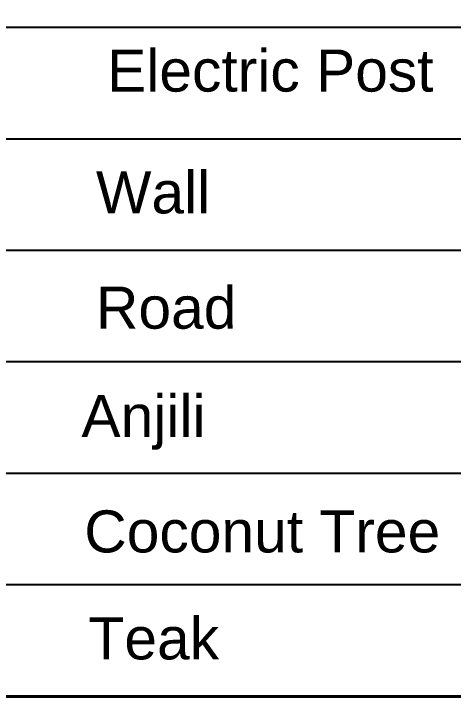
# Model space of a CAD drawing. Header units: millimetres. Extents: x 684983 to 685377, y 990360 to 990509.
# Drawn here: x 685125.65 to 685132.58, y 990360.29 to 990371.04 of the extents above; entities that cross this region are included whole.
import ezdxf

# ---------------------------------------------------------------- set-up
doc = ezdxf.new("R2010")
doc.units = ezdxf.units.MM
doc.layers.add('TITLE', color=6, linetype='Continuous')
doc.styles.add('ROMANS', font='arial.ttf')

msp = doc.modelspace()

# ---------------------------------------------------------------- linework, layer by layer
msp.add_line((685118.727, 990360.285), (685221.159, 990360.285))
at = {"lineweight": 40}
msp.add_lwpolyline([(685118.727, 990360.285), (685221.159, 990360.285), (685221.159, 990509.155), (685118.727, 990509.155)], close=True, dxfattribs=at)
at = {"layer": 'TITLE', "color": 8}
for p, q in [((685150.928, 990370.821), (685118.727, 990370.821)), ((685150.928, 990369.065), (685118.727, 990369.065)), ((685150.928, 990367.309), (685118.727, 990367.309)), ((685150.928, 990365.553), (685118.727, 990365.553)), ((685150.928, 990363.797), (685118.727, 990363.797)), ((685150.928, 990362.041), (685118.727, 990362.041)), ((685150.928, 990360.285), (685118.727, 990360.285))]:
    msp.add_line(p, q, dxfattribs=at)

# ---------------------------------------------------------------- texts
at = {"layer": 'TITLE', "color": 7, "style": 'ROMANS'}
for s, height, p in [('Electric Post', 0.66246, (685127.123, 990369.812)), ('Wall', 0.6625, (685126.948, 990367.893)), ('Road', 0.6625, (685126.948, 990366.077)), ('Anjili', 0.6625, (685126.719, 990364.37)), ('Coconut Tree', 0.66246, (685126.764, 990362.552)), ('Teak', 0.6625, (685126.83, 990360.867))]:
    msp.add_text(s, height=height, dxfattribs=at).set_placement(p)

doc.saveas('drawing.dxf')
